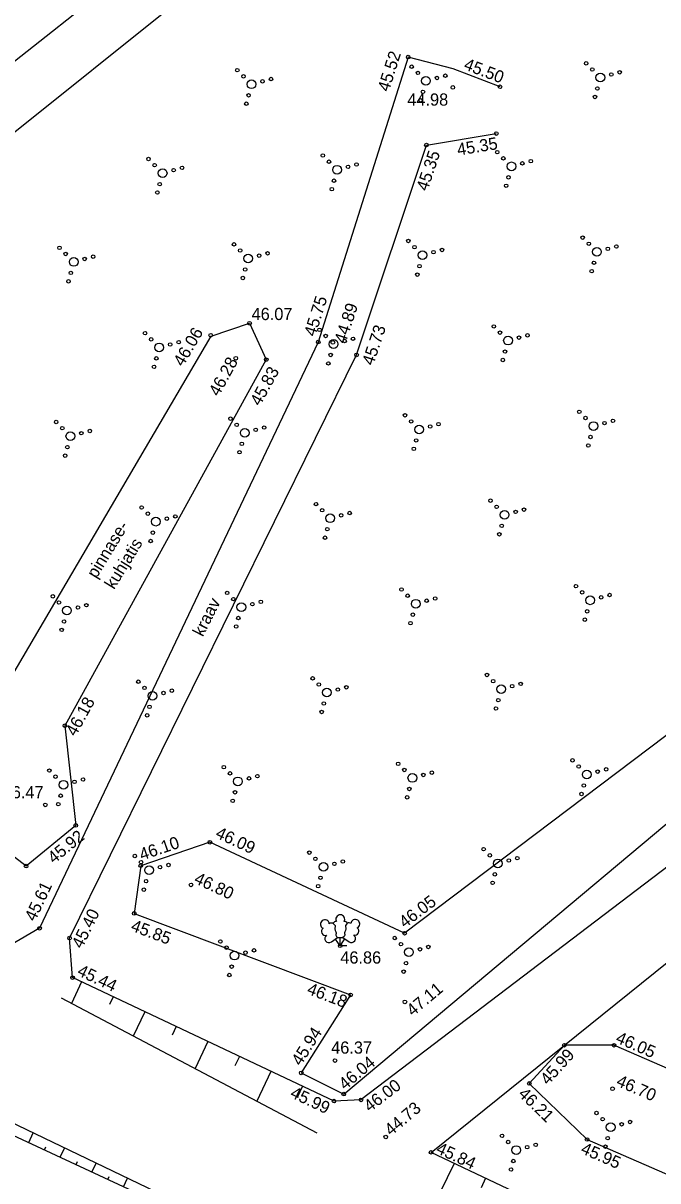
# Model space of a CAD drawing. Extents: x 634183 to 657565, y 6456707 to 6475529.
# Drawn here: x 636653.4 to 636689.8, y 6460092 to 6460158.4 of the extents above; entities that cross this region are included whole.
import ezdxf

# ---------------------------------------------------------------- set-up
doc = ezdxf.new("R2010")
doc.units = 0
for name, color, linetype in [('HALJASTUS', 7, 'Continuous'), ('KORGUS', 7, 'Continuous'), ('PUU', 7, 'Continuous'), ('RELJEEF', 7, 'Continuous'), ('VEEKOGU', 7, 'Continuous')]:
    doc.layers.add(name, color=color, linetype=linetype)

msp = doc.modelspace()

# ---------------------------------------------------------------- linework, layer by layer
at = {"layer": 'HALJASTUS'}
for points in [[(636671.813, 6460097.001), (636701.179, 6460121.614), (636721.874, 6460137.342), (636732.052, 6460144.263), (636733.111, 6460151.366), (636733.177, 6460171.796), (636732.489, 6460188.414), (636729.206, 6460188.446), (636728.454, 6460172.023), (636730.055, 6460150.79), (636728.482, 6460146.513), (636719.7, 6460139.327), (636698.692, 6460123.923), (636675.304, 6460106.222), (636664.142, 6460111.444), (636660.181, 6460110.099), (636659.807, 6460107.364), (636672.209, 6460102.688), (636669.374, 6460098.213)], [(636622.353, 6460125.557), (636623.071, 6460128.202), (636626.314, 6460130.641), (636628.593, 6460130.924), (636648.373, 6460119.069), (636651.151, 6460118.198), (636664.212, 6460140.468), (636666.416, 6460141.215), (636667.369, 6460139.124), (636655.832, 6460118.129), (636656.456, 6460112.408), (636653.608, 6460110.077), (636648.583, 6460113.941), (636646.192, 6460115.352)], [(636710.95, 6460081.21), (636717.114, 6460080.761), (636721.117, 6460083.501), (636732.334, 6460094.54), (636731.901, 6460096.13), (636729.044, 6460096.294), (636720.143, 6460086.154), (636714.855, 6460087.822), (636687.301, 6460099.796), (636684.456, 6460099.799), (636682.449, 6460097.611), (636685.762, 6460094.395), (636710.385, 6460083.662)]]:
    msp.add_lwpolyline(points, close=True, dxfattribs=at)
for centre, radius in [((636685.704, 6460156.118), 0.1), ((636665.714, 6460155.729), 0.1), ((636666.068, 6460155.376), 0.1), ((636675.709, 6460155.924), 0.1), ((636676.063, 6460155.57), 0.1), ((636677.636, 6460155.411), 0.1), ((636686.058, 6460155.765), 0.1), ((636686.518, 6460155.305), 0.25), ((636687.147, 6460155.475), 0.1), ((636687.631, 6460155.606), 0.1), ((636666.528, 6460154.916), 0.25), ((636667.157, 6460155.086), 0.1), ((636667.641, 6460155.217), 0.1), ((636676.523, 6460155.111), 0.25), ((636677.152, 6460155.28), 0.1), ((636666.358, 6460154.287), 0.1), ((636676.353, 6460154.481), 0.1), ((636686.217, 6460154.191), 0.1), ((636686.348, 6460154.676), 0.1), ((636666.227, 6460153.803), 0.1), ((636676.222, 6460153.997), 0.1), ((636670.615, 6460150.829), 0.1), ((636680.61, 6460151.024), 0.1), ((636660.62, 6460150.635), 0.1), ((636660.973, 6460150.281), 0.1), ((636662.547, 6460150.122), 0.1), ((636670.968, 6460150.476), 0.1), ((636671.428, 6460150.016), 0.25), ((636672.057, 6460150.186), 0.1), ((636672.542, 6460150.317), 0.1), ((636680.963, 6460150.67), 0.1), ((636681.423, 6460150.21), 0.25), ((636682.052, 6460150.38), 0.1), ((636682.537, 6460150.511), 0.1), ((636661.433, 6460149.822), 0.25), ((636662.062, 6460149.991), 0.1), ((636671.258, 6460149.387), 0.1), ((636681.253, 6460149.581), 0.1), ((636661.263, 6460149.192), 0.1), ((636671.127, 6460148.902), 0.1), ((636681.122, 6460149.097), 0.1), ((636661.132, 6460148.708), 0.1), ((636685.51, 6460146.123), 0.1), ((636655.525, 6460145.54), 0.1), ((636665.52, 6460145.734), 0.1), ((636675.515, 6460145.929), 0.1), ((636675.869, 6460145.575), 0.1), ((636677.442, 6460145.416), 0.1), ((636685.863, 6460145.77), 0.1), ((636686.323, 6460145.31), 0.25), ((636686.952, 6460145.48), 0.1), ((636687.437, 6460145.611), 0.1), ((636655.879, 6460145.186), 0.1), ((636656.338, 6460144.727), 0.25), ((636656.968, 6460144.897), 0.1), ((636657.452, 6460145.027), 0.1), ((636665.874, 6460145.381), 0.1), ((636666.333, 6460144.921), 0.25), ((636666.963, 6460145.091), 0.1), ((636667.447, 6460145.222), 0.1), ((636676.328, 6460145.116), 0.25), ((636676.957, 6460145.285), 0.1), ((636656.169, 6460144.098), 0.1), ((636666.163, 6460144.292), 0.1), ((636676.158, 6460144.486), 0.1), ((636686.023, 6460144.197), 0.1), ((636686.153, 6460144.681), 0.1), ((636656.038, 6460143.613), 0.1), ((636666.033, 6460143.808), 0.1), ((636676.028, 6460144.002), 0.1), ((636670.42, 6460140.834), 0.1), ((636680.415, 6460141.029), 0.1), ((636660.425, 6460140.64), 0.1), ((636660.779, 6460140.286), 0.1), ((636662.352, 6460140.127), 0.1), ((636670.774, 6460140.481), 0.1), ((636671.233, 6460140.021), 0.25), ((636671.863, 6460140.191), 0.1), ((636672.347, 6460140.322), 0.1), ((636680.769, 6460140.675), 0.1), ((636681.228, 6460140.216), 0.25), ((636681.858, 6460140.385), 0.1), ((636682.342, 6460140.516), 0.1), ((636661.238, 6460139.827), 0.25), ((636661.868, 6460139.996), 0.1), ((636681.059, 6460139.586), 0.1), ((636661.069, 6460139.197), 0.1), ((636670.933, 6460138.907), 0.1), ((636671.064, 6460139.392), 0.1), ((636680.928, 6460139.102), 0.1), ((636660.938, 6460138.713), 0.1), ((636685.315, 6460136.128), 0.1), ((636655.331, 6460135.545), 0.1), ((636665.326, 6460135.74), 0.1), ((636675.321, 6460135.934), 0.1), ((636675.674, 6460135.58), 0.1), ((636685.669, 6460135.775), 0.1), ((636686.129, 6460135.315), 0.25), ((636686.758, 6460135.485), 0.1), ((636687.242, 6460135.616), 0.1), ((636655.684, 6460135.192), 0.1), ((636656.144, 6460134.732), 0.25), ((636656.773, 6460134.902), 0.1), ((636657.257, 6460135.032), 0.1), ((636665.679, 6460135.386), 0.1), ((636666.139, 6460134.926), 0.25), ((636666.768, 6460135.096), 0.1), ((636667.252, 6460135.227), 0.1), ((636676.134, 6460135.121), 0.25), ((636676.763, 6460135.291), 0.1), ((636677.247, 6460135.421), 0.1), ((636655.974, 6460134.103), 0.1), ((636665.969, 6460134.297), 0.1), ((636675.964, 6460134.491), 0.1), ((636685.828, 6460134.202), 0.1), ((636685.959, 6460134.686), 0.1), ((636655.843, 6460133.618), 0.1), ((636665.838, 6460133.813), 0.1), ((636675.833, 6460134.007), 0.1), ((636670.226, 6460130.839), 0.1), ((636680.221, 6460131.034), 0.1), ((636660.231, 6460130.645), 0.1), ((636660.584, 6460130.291), 0.1), ((636662.158, 6460130.132), 0.1), ((636670.579, 6460130.486), 0.1), ((636671.039, 6460130.026), 0.25), ((636671.668, 6460130.196), 0.1), ((636672.153, 6460130.327), 0.1), ((636680.574, 6460130.68), 0.1), ((636681.034, 6460130.221), 0.25), ((636681.663, 6460130.39), 0.1), ((636682.148, 6460130.521), 0.1), ((636661.044, 6460129.832), 0.25), ((636661.673, 6460130.001), 0.1), ((636680.864, 6460129.591), 0.1), ((636660.874, 6460129.202), 0.1), ((636670.738, 6460128.912), 0.1), ((636670.869, 6460129.397), 0.1), ((636680.733, 6460129.107), 0.1), ((636660.744, 6460128.718), 0.1), ((636655.136, 6460125.55), 0.1), ((636665.131, 6460125.745), 0.1), ((636675.126, 6460125.939), 0.1), ((636675.48, 6460125.585), 0.1), ((636685.121, 6460126.133), 0.1), ((636685.475, 6460125.78), 0.1), ((636685.934, 6460125.32), 0.25), ((636686.564, 6460125.49), 0.1), ((636687.048, 6460125.621), 0.1), ((636655.49, 6460125.197), 0.1), ((636655.949, 6460124.737), 0.25), ((636656.579, 6460124.907), 0.1), ((636657.063, 6460125.037), 0.1), ((636665.485, 6460125.391), 0.1), ((636665.944, 6460124.931), 0.25), ((636666.574, 6460125.101), 0.1), ((636667.058, 6460125.232), 0.1), ((636675.939, 6460125.126), 0.25), ((636676.569, 6460125.296), 0.1), ((636677.053, 6460125.426), 0.1), ((636665.775, 6460124.302), 0.1), ((636675.77, 6460124.497), 0.1), ((636685.634, 6460124.207), 0.1), ((636685.764, 6460124.691), 0.1), ((636655.649, 6460123.623), 0.1), ((636655.78, 6460124.108), 0.1), ((636665.644, 6460123.818), 0.1), ((636675.639, 6460124.012), 0.1), ((636670.031, 6460120.844), 0.1), ((636680.026, 6460121.039), 0.1), ((636660.036, 6460120.65), 0.1), ((636660.39, 6460120.296), 0.1), ((636670.385, 6460120.491), 0.1), ((636670.845, 6460120.031), 0.25), ((636671.474, 6460120.201), 0.1), ((636671.958, 6460120.332), 0.1), ((636680.38, 6460120.685), 0.1), ((636680.839, 6460120.226), 0.25), ((636681.469, 6460120.395), 0.1), ((636681.953, 6460120.526), 0.1), ((636660.85, 6460119.837), 0.25), ((636661.479, 6460120.006), 0.1), ((636661.963, 6460120.137), 0.1), ((636680.67, 6460119.596), 0.1), ((636660.68, 6460119.207), 0.1), ((636670.544, 6460118.917), 0.1), ((636670.675, 6460119.402), 0.1), ((636680.539, 6460119.112), 0.1), ((636660.549, 6460118.723), 0.1), ((636654.942, 6460115.555), 0.1), ((636664.937, 6460115.75), 0.1), ((636674.932, 6460115.944), 0.1), ((636675.285, 6460115.591), 0.1), ((636684.927, 6460116.139), 0.1), ((636685.28, 6460115.785), 0.1), ((636686.853, 6460115.626), 0.1), ((636655.295, 6460115.202), 0.1), ((636655.755, 6460114.742), 0.25), ((636656.384, 6460114.912), 0.1), ((636656.869, 6460115.043), 0.1), ((636665.29, 6460115.396), 0.1), ((636665.75, 6460114.936), 0.25), ((636666.379, 6460115.106), 0.1), ((636666.864, 6460115.237), 0.1), ((636675.745, 6460115.131), 0.25), ((636676.374, 6460115.301), 0.1), ((636676.858, 6460115.431), 0.1), ((636685.74, 6460115.325), 0.25), ((636686.369, 6460115.495), 0.1), ((636665.58, 6460114.307), 0.1), ((636675.575, 6460114.502), 0.1), ((636685.439, 6460114.212), 0.1), ((636685.57, 6460114.696), 0.1), ((636655.454, 6460113.628), 0.1), ((636655.585, 6460114.113), 0.1), ((636665.449, 6460113.823), 0.1), ((636675.444, 6460114.017), 0.1), ((636679.832, 6460111.044), 0.1), ((636659.842, 6460110.655), 0.1), ((636660.196, 6460110.301), 0.1), ((636669.837, 6460110.849), 0.1), ((636670.19, 6460110.496), 0.1), ((636671.279, 6460110.206), 0.1), ((636671.764, 6460110.337), 0.1), ((636680.185, 6460110.69), 0.1), ((636680.645, 6460110.231), 0.25), ((636681.274, 6460110.4), 0.1), ((636681.759, 6460110.531), 0.1), ((636660.655, 6460109.842), 0.25), ((636661.284, 6460110.011), 0.1), ((636661.769, 6460110.142), 0.1), ((636670.65, 6460110.036), 0.25), ((636680.475, 6460109.601), 0.1), ((636660.485, 6460109.212), 0.1), ((636670.35, 6460108.923), 0.1), ((636670.48, 6460109.407), 0.1), ((636680.345, 6460109.117), 0.1), ((636660.355, 6460108.728), 0.1), ((636664.742, 6460105.755), 0.1), ((636674.737, 6460105.949), 0.1), ((636675.091, 6460105.596), 0.1), ((636665.096, 6460105.401), 0.1), ((636665.555, 6460104.941), 0.25), ((636666.185, 6460105.111), 0.1), ((636666.669, 6460105.242), 0.1), ((636675.55, 6460105.136), 0.25), ((636676.18, 6460105.306), 0.1), ((636676.664, 6460105.436), 0.1), ((636665.386, 6460104.312), 0.1), ((636675.381, 6460104.507), 0.1), ((636665.255, 6460103.828), 0.1), ((636675.25, 6460104.022), 0.1), ((636686.297, 6460095.912), 0.1), ((636686.651, 6460095.558), 0.1), ((636687.11, 6460095.099), 0.25), ((636687.74, 6460095.268), 0.1), ((636688.224, 6460095.399), 0.1), ((636680.887, 6460094.602), 0.1), ((636686.941, 6460094.469), 0.1), ((636681.24, 6460094.248), 0.1), ((636681.7, 6460093.788), 0.25), ((636682.329, 6460093.958), 0.1), ((636682.813, 6460094.089), 0.1), ((636686.81, 6460093.985), 0.1), ((636681.53, 6460093.159), 0.1), ((636681.399, 6460092.675), 0.1)]:
    msp.add_circle(centre, radius, dxfattribs=at)
at = {"layer": 'KORGUS'}
for centre in [(636675.505, 6460156.475), (636678.065, 6460154.734), (636680.769, 6460154.775), (636680.557, 6460152.089), (636676.552, 6460151.433), (636666.416, 6460141.215), (636664.187, 6460140.527), (636670.351, 6460140.134), (636671.189, 6460140.114), (636665.627, 6460139.204), (636667.369, 6460139.124), (636672.546, 6460139.394), (636655.832, 6460118.129), (636654.709, 6460113.587), (636656.456, 6460112.408), (636664.142, 6460111.444), (636653.608, 6460110.077), (636660.181, 6460110.099), (636663.059, 6460108.998), (636659.807, 6460107.364), (636654.381, 6460106.507), (636675.304, 6460106.222), (636656.096, 6460105.949), (636671.614, 6460105.506), (636656.27, 6460103.679), (636672.209, 6460102.688), (636675.32, 6460102.285), (636684.456, 6460099.799), (636687.301, 6460099.796), (636671.31, 6460098.92), (636669.374, 6460098.213), (636682.449, 6460097.611), (636671.813, 6460097.001), (636687.222, 6460097.307), (636671.255, 6460096.594), (636672.8, 6460096.668), (636674.223, 6460094.54), (636685.762, 6460094.395), (636676.815, 6460093.657)]:
    msp.add_circle(centre, 0.105, dxfattribs=at)
at = {"layer": 'PUU'}
for p, q in [((636671.104, 6460105.726), (636671.464, 6460105.981)), ((636671.614, 6460105.506), (636671.339, 6460105.891)), ((636671.464, 6460105.981), (636671.759, 6460105.981)), ((636671.614, 6460105.506), (636671.614, 6460105.981)), ((636671.614, 6460105.506), (636671.884, 6460105.896)), ((636671.759, 6460105.981), (636672.119, 6460105.736)), ((636671.994, 6460105.506), (636671.614, 6460105.506))]:
    msp.add_line(p, q, dxfattribs=at)
for points in [[(636671.201, 6460106.793), (636671.304, 6460106.691), (636671.319, 6460106.661), (636671.319, 6460106.606), (636671.304, 6460106.516), (636671.304, 6460106.471), (636671.324, 6460106.391), (636671.364, 6460106.301), (636671.374, 6460106.256), (636671.369, 6460106.211), (636671.354, 6460106.146), (636671.354, 6460106.116), (636671.374, 6460106.076), (636671.399, 6460106.046), (636671.464, 6460105.981)], [(636672.018, 6460106.807), (636671.924, 6460106.691), (636671.909, 6460106.661), (636671.909, 6460106.606), (636671.924, 6460106.516), (636671.929, 6460106.471), (636671.909, 6460106.391), (636671.869, 6460106.301), (636671.859, 6460106.256), (636671.864, 6460106.211), (636671.879, 6460106.146), (636671.879, 6460106.116), (636671.859, 6460106.076), (636671.834, 6460106.046), (636671.764, 6460105.981)]]:
    msp.add_lwpolyline(points, dxfattribs=at)
for centre, radius, start, end in [((636670.731, 6460106.743), 0.256, 4.5218, 125.53642), ((636671.614, 6460107.026), 0.256, 90.00126, 211.01588), ((636671.614, 6460107.026), 0.256, 328.98412, 89.99874), ((636672.474, 6460106.759), 0.256, 55.52204, 176.53666), ((636670.731, 6460106.743), 0.256, 125.53894, 246.55356), ((636670.759, 6460106.326), 0.224, 125.46665, 288.53492), ((636671.117, 6460106.61), 0.202, 65.23821, 130.74121), ((636671.376, 6460106.694), 0.202, 84.79647, 150.29947), ((636671.851, 6460106.694), 0.202, 34.38566, 95.20353), ((636672.09, 6460106.619), 0.202, 50.31726, 111.13512), ((636672.454, 6460106.341), 0.224, 252.52354, 55.59181), ((636672.474, 6460106.759), 0.256, 294.50491, 55.51952), ((636670.968, 6460105.92), 0.237, 125.53768, 305.53661), ((636672.252, 6460105.932), 0.237, 235.52186, 55.52078)]:
    msp.add_arc(centre, radius, start, end, dxfattribs=at)
at = {"layer": 'RELJEEF'}
for p, q in [((636656.79, 6460103.433), (636656.207, 6460102.199)), ((636658.598, 6460102.578), (636658.391, 6460102.14)), ((636660.406, 6460101.723), (636659.747, 6460100.329)), ((636662.215, 6460100.868), (636661.982, 6460100.377)), ((636664.023, 6460100.014), (636663.288, 6460098.46)), ((636665.831, 6460099.159), (636665.573, 6460098.614)), ((636667.639, 6460098.304), (636666.829, 6460096.591)), ((636669.447, 6460097.449), (636669.164, 6460096.851)), ((636671.255, 6460096.594), (636671.255, 6460096.594)), ((636653.755, 6460094.219), (636654.012, 6460094.77)), ((636654.661, 6460093.796), (636654.745, 6460093.977)), ((636655.568, 6460093.374), (636655.814, 6460093.904)), ((636656.474, 6460092.952), (636656.555, 6460093.125)), ((636657.381, 6460092.53), (636657.617, 6460093.037)), ((636678.132, 6460093.024), (636677.346, 6460091.366)), ((636658.287, 6460092.108), (636658.364, 6460092.273)), ((636659.194, 6460091.686), (636659.42, 6460092.171)), ((636679.939, 6460092.168), (636679.682, 6460091.626))]:
    msp.add_line(p, q, dxfattribs=at)
at = {"layer": 'VEEKOGU'}
for points in [[(636615.669, 6460122.704), (636640.587, 6460142.289), (636663.033, 6460160.282), (636683.253, 6460176.399), (636712.135, 6460199.434), (636722.631, 6460208.889), (636723.536, 6460209.945), (636723.134, 6460210.562), (636721.403, 6460209.876), (636710.81, 6460202.611), (636685.94, 6460181.97), (636687.545, 6460188.74), (636684.687, 6460190.847), (636682.319, 6460191.779), (636689.657, 6460196.345)], [(636688.783, 6460200.519), (636681.132, 6460202.514), (636677.643, 6460204.395), (636673.773, 6460203.753), (636672.974, 6460202.619), (636671.5, 6460200.326), (636671.644, 6460193.26), (636673.435, 6460190.381), (636675.291, 6460190.56), (636676.78, 6460191.564), (636679.48, 6460188.693), (636681.481, 6460187.802), (636684.377, 6460187.347), (636683.466, 6460182.475), (636682.529, 6460179.306), (636661.017, 6460162.62), (636639.026, 6460145.243), (636612.123, 6460124.541)], [(636736.614, 6460171.856), (636739.344, 6460172.319), (636740.052, 6460173.509), (636739.709, 6460174.486), (636736.71, 6460174.601), (636735.735, 6460189.271), (636735.421, 6460191.325), (636734.75, 6460192.039), (636733.64, 6460192.348), (636733.089, 6460191.518), (636733.019, 6460188.772), (636734.001, 6460171.853), (636733.879, 6460146.313), (636733.784, 6460143.752), (636723.281, 6460135.312), (636703.467, 6460120.023), (636672.8, 6460096.668), (636671.255, 6460096.594)], [(636680.769, 6460154.775), (636678.088, 6460155.8), (636675.505, 6460156.475), (636670.351, 6460140.134), (636654.381, 6460106.507), (636652.722, 6460105.533)], [(636656.27, 6460103.679), (636656.096, 6460105.949), (636672.546, 6460139.394), (636676.552, 6460151.433), (636680.557, 6460152.089)], [(636676.815, 6460093.649), (636705.535, 6460116.779), (636725.583, 6460133.173), (636733.765, 6460139.536), (636734.521, 6460139.338), (636732.756, 6460131.361), (636734.012, 6460130.376), (636732.155, 6460123.718), (636732.03, 6460120.822), (636729.547, 6460117.953), (636726.947, 6460117.361), (636718.664, 6460111.393), (636717.88, 6460105.408), (636719.63, 6460102.397), (636722.562, 6460102.002), (636724.521, 6460109.195), (636729.414, 6460112.854), (636732.286, 6460114.504), (636734.042, 6460109.69), (636734.894, 6460104.013), (636735.418, 6460099.603), (636734.843, 6460096.182), (636714.335, 6460076.038)], [(636664.928, 6460088.553), (636661.035, 6460091.394), (636607.318, 6460117.216)], [(636607.082, 6460115.937), (636620.359, 6460109.769), (636660.813, 6460090.932), (636664.321, 6460088.597)], [(636671.255, 6460096.594), (636656.27, 6460103.679)], [(636670.289, 6460094.764), (636655.645, 6460102.495)], [(636714.335, 6460076.038), (636713.181, 6460076.408), (636676.815, 6460093.649)]]:
    msp.add_lwpolyline(points, dxfattribs=at)

# ---------------------------------------------------------------- texts
at = {"layer": 'HALJASTUS'}
for s, p in [('pinnase-', (636657.63, 6460126.53)), ('kuhjatis', (636658.652, 6460125.902))]:
    msp.add_text(s, height=0.7, rotation=58.45119, dxfattribs=at).set_placement(p)
at = {"layer": 'KORGUS'}
for s, rotation, p in [('45.52', 72.49457, (636674.398, 6460154.451)), ('45.50', 339.07714, (636678.641, 6460155.793)), ('45.35', 9.30217, (636678.364, 6460150.826)), ('45.35', 71.59504, (636676.611, 6460148.751)), ('45.75', 72.49457, (636670.178, 6460140.406)), ('44.89', 71.59504, (636671.905, 6460140)), ('46.06', 59.6082, (636662.599, 6460138.683)), ('45.73', 71.59504, (636673.502, 6460138.747)), ('46.28', 61.21069, (636664.644, 6460136.97)), ('45.83', 61.21069, (636667.012, 6460136.42)), ('46.18', 61.21069, (636656.445, 6460117.471)), ('45.92', 39.29927, (636655.198, 6460110.178)), ('46.10', 18.75547, (636660.239, 6460110.388)), ('46.09', 334.92805, (636664.409, 6460111.741)), ('45.61', 64.59621, (636654.116, 6460106.856)), ('46.80', 334.92805, (636663.18, 6460109.128)), ('46.05', 37.11993, (636675.309, 6460106.49)), ('45.40', 63.80963, (636656.808, 6460105.298)), ('45.85', 339.34175, (636659.56, 6460106.388)), ('45.44', 334.69493, (636656.482, 6460103.841)), ('46.18', 339.34175, (636669.656, 6460102.766)), ('47.11', 39.96793, (636675.77, 6460101.427)), ('45.94', 57.64494, (636669.35, 6460098.571)), ('46.05', 336.51193, (636687.346, 6460099.981)), ('46.04', 39.96793, (636671.887, 6460097.197)), ('45.99', 47.81444, (636683.516, 6460097.473)), ('46.00', 37.29173, (636673.297, 6460095.936)), ('46.70', 336.51193, (636687.381, 6460097.502)), ('45.99', 334.69493, (636668.691, 6460096.84)), ('46.21', 315.85117, (636681.763, 6460096.954)), ('44.73', 40.41574, (636674.518, 6460094.569)), ('45.84', 335.05609, (636677.052, 6460093.643)), ('45.95', 336.44794, (636685.347, 6460093.63))]:
    msp.add_text(s, height=0.7, rotation=rotation, dxfattribs=at).set_placement(p)
for s, p in [('44.98', (636675.456, 6460153.692)), ('46.07', (636666.531, 6460141.394)), ('46.47', (636652.267, 6460113.964)), ('46.86', (636671.614, 6460104.485)), ('46.37', (636671.091, 6460099.318))]:
    msp.add_text(s, height=0.7, dxfattribs=at).set_placement(p)
at = {"layer": 'VEEKOGU'}
msp.add_text('kraav', height=0.7, rotation=63.0981, dxfattribs=at).set_placement((636663.737, 6460123.191))

doc.saveas('drawing.dxf')
